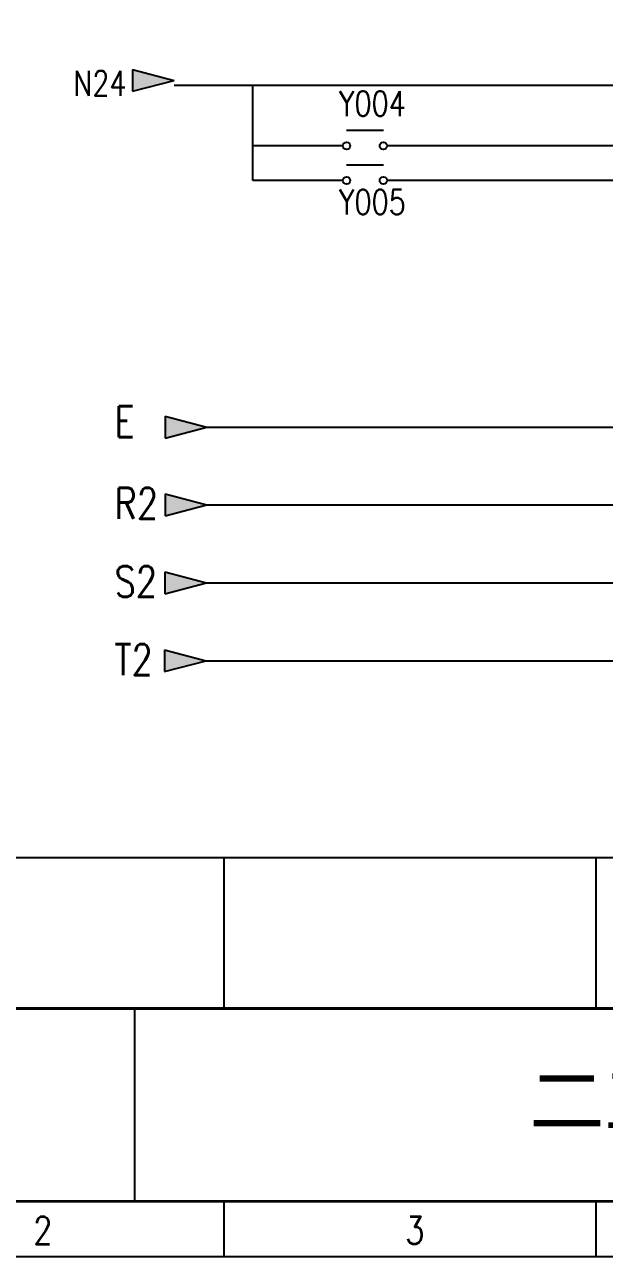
# Model space of a CAD drawing. Header units: millimetres. Extents: x -1721 to 4288, y -273 to 2028.
# Drawn here: x 67.7 to 109.7, y 280.1 to 369.6 of the extents above; entities that cross this region are included whole.
import ezdxf
from ezdxf.enums import TextEntityAlignment as Align

# ---------------------------------------------------------------- set-up
doc = ezdxf.new("R2010")
doc.units = ezdxf.units.MM
doc.header["$LTSCALE"] = 5
doc.header["$MEASUREMENT"] = 0
doc.layers.get('0').update_dxf_attribs({"linetype": 'CONTINUOUS'})
for name, color, linetype in [('AIR', 7, 'CONTINUOUS'), ('圖框', 7, 'CONTINUOUS'), ('文字', 4, 'CONTINUOUS')]:
    doc.layers.add(name, color=color, linetype=linetype)
doc.styles.add('MtXpl_', font='mingliub.ttc')
doc.styles.add('標楷體', font='simplex.shx', dxfattribs={"width": 0.8, "bigfont": 'chineset.shx'})

# ---------------------------------------------------------------- blocks, each defined once
blk = doc.blocks.new('圖框')
at = {"layer": '圖框'}
for p, q in [((4, 28.963), (275, 28.963)), ((85.5, 18), (85.5, 29)), ((112.5, 17.963), (112.5, 28.963)), ((4, 18), (275, 18)), ((85.5, 0), (85.5, 4)), ((112.5, 0), (112.5, 4)), ((0, 0), (279, 0))]:
    blk.add_line(p, q, dxfattribs=at)
at = {"layer": '圖框', "const_width": 0.2}
for points in [[(4, 4), (275, 4), (275, 181), (4, 181)], [(4, 181), (275, 181), (275, 4), (4, 4)]]:
    blk.add_lwpolyline(points, close=True, dxfattribs=at)
at = {"layer": '圖框'}
for points, const_width in [([(4, 18), (275, 18)], 0.2), ([(79, 18), (79, 4)], 0.15)]:
    blk.add_lwpolyline(points, dxfattribs=dict(at, const_width=const_width))
at = {"layer": '圖框', "style": '標楷體', "width": 0.8}
for s, p in [('2', (71.637, 0.896)), ('3', (98.637, 0.896))]:
    blk.add_text(s, height=2, dxfattribs=at).set_placement(p)

msp = doc.modelspace()

# ---------------------------------------------------------------- hatches: boundary and pattern name
at = {"linetype": 'Continuous'}
h = msp.add_hatch(color=7, dxfattribs=at)
h.dxf.hatch_style = 1
h.set_gradient(color1=(255, 255, 255), centered=1, one_color=1, tint=1)
h.paths.add_polyline_path([(75.486, 366.317), (78.505, 365.523), (75.486, 364.729)])
h = msp.add_hatch(color=7, dxfattribs=at)
h.dxf.hatch_style = 1
h.set_gradient(color1=(255, 255, 255), centered=1, one_color=1, tint=1)
h.paths.add_polyline_path([(77.866, 341.136), (80.885, 340.342), (77.866, 339.548)])
h = msp.add_hatch(color=7, dxfattribs=at)
h.dxf.hatch_style = 1
h.set_gradient(color1=(255, 255, 255), centered=1, one_color=1, tint=1)
h.paths.add_polyline_path([(77.866, 335.49), (80.885, 334.696), (77.866, 333.903)])
h = msp.add_hatch(color=7, dxfattribs=at)
h.dxf.hatch_style = 1
h.set_gradient(color1=(255, 255, 255), centered=1, one_color=1, tint=1)
h.paths.add_polyline_path([(77.843, 329.831), (80.862, 329.037), (77.843, 328.244)])
h = msp.add_hatch(color=7, dxfattribs=at)
h.dxf.hatch_style = 1
h.set_gradient(color1=(255, 255, 255), centered=1, one_color=1, tint=1)
h.paths.add_polyline_path([(77.82, 324.172), (80.839, 323.378), (77.82, 322.585)])

# ---------------------------------------------------------------- linework, layer by layer
at = {"color": 0, "linetype": 'Continuous'}
for p, q in [((75.486, 366.317), (75.486, 364.729)), ((75.486, 366.317), (78.505, 365.523)), ((75.486, 364.729), (78.505, 365.523)), ((77.866, 341.136), (77.866, 339.548)), ((77.866, 341.136), (80.885, 340.342)), ((77.866, 339.548), (80.885, 340.342)), ((77.866, 335.49), (77.866, 333.903)), ((77.866, 335.49), (80.885, 334.696)), ((77.866, 333.903), (80.885, 334.696)), ((77.843, 329.831), (77.843, 328.244)), ((77.843, 329.831), (80.862, 329.037)), ((77.843, 328.244), (80.862, 329.037)), ((77.82, 324.172), (77.82, 322.585)), ((77.82, 324.172), (80.839, 323.378)), ((77.82, 322.585), (80.839, 323.378))]:
    msp.add_line(p, q, dxfattribs=at)
for p, q in [((131.523, 365.159), (78.505, 365.159)), ((84.215, 360.775), (84.215, 365.159)), ((91.027, 361.909), (93.695, 361.909)), ((90.76, 360.775), (84.215, 360.775)), ((84.215, 358.26), (84.215, 360.775)), ((91.301, 360.764), (91.294, 360.764)), ((91.301, 360.764), (91.294, 360.764)), ((135.523, 360.775), (93.962, 360.775)), ((91.027, 359.394), (93.695, 359.394)), ((90.76, 358.26), (84.215, 358.26)), ((91.301, 358.249), (91.294, 358.249)), ((91.301, 358.249), (91.294, 358.249)), ((143.523, 358.26), (93.962, 358.26)), ((80.885, 340.342), (124.143, 340.342)), ((80.885, 334.696), (129.223, 334.696)), ((80.862, 329.037), (134.303, 329.037)), ((80.839, 323.378), (139.383, 323.378))]:
    msp.add_line(p, q)
for centre in [(91.027, 360.775), (93.695, 360.775), (91.027, 358.26), (93.695, 358.26)]:
    msp.add_circle(centre, 0.267)

# ---------------------------------------------------------------- block references
msp.add_blockref('圖框', (-3.349, 280.12), dxfattribs=at)

# ---------------------------------------------------------------- texts
at = {"layer": 'AIR', "style": '標楷體', "width": 0.8}
for s, height, p in [('N24', 1.811, (71.203, 364.413)), ('E', 2.243, (74.187, 339.617)), ('R2', 2.2434, (74.187, 333.688)), ('S2', 2.2434, (74.187, 328.013)), ('T2', 2.2434, (74.187, 322.338))]:
    msp.add_text(s, height=height, dxfattribs=at).set_placement(p)
for s, p in [('Y004', (92.906, 363.841)), ('Y005', (92.906, 356.69))]:
    msp.add_text(s, height=1.811, dxfattribs=at).set_placement(p, align=Align.MIDDLE)
at = {"layer": '文字', "style": 'MtXpl_'}
msp.add_text('二工位收板機', height=4, dxfattribs=at).set_placement((104.284, 289.453))

doc.saveas('drawing.dxf')
